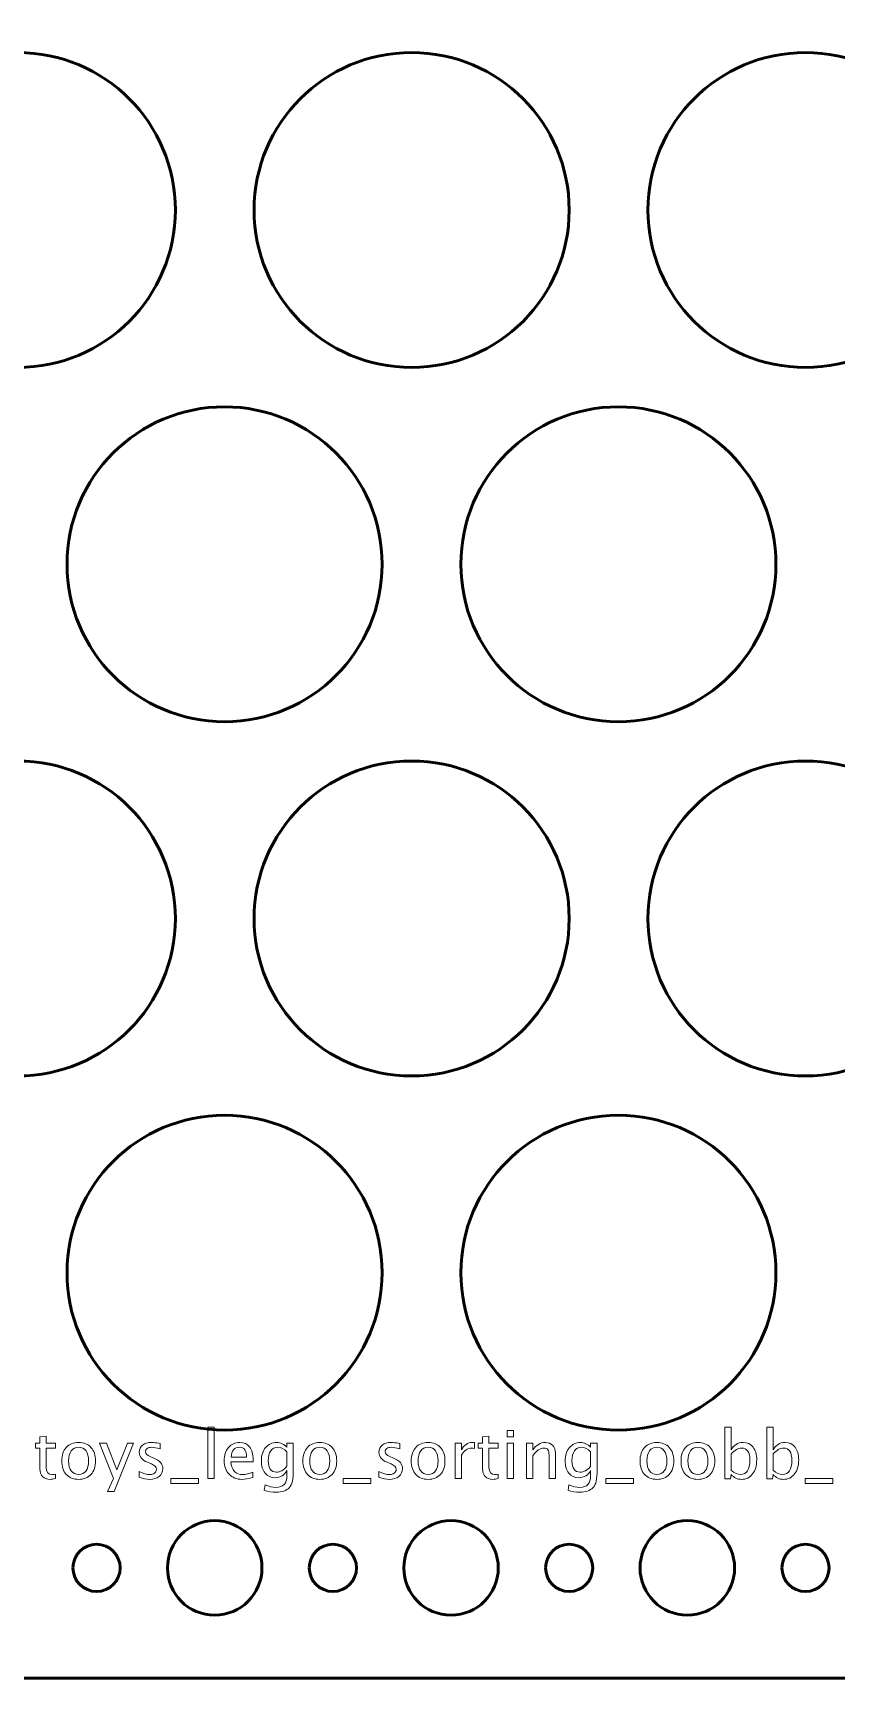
# Model space of a CAD drawing. Header units: centimetres. Extents: x -31.4 to 31.4, y -20.9 to 20.9.
# Drawn here: x -4.9 to 0.19, y -20.95 to -10.5 of the extents above; entities that cross this region are included whole.
import ezdxf

# ---------------------------------------------------------------- set-up
doc = ezdxf.new("R2010")
doc.units = ezdxf.units.CM
doc.header["$MEASUREMENT"] = 0
doc.layers.add('Layer 1', color=7, linetype='Continuous')

msp = doc.modelspace()

# ---------------------------------------------------------------- linework, layer by layer
at = {"layer": 'Layer 1', "lineweight": 53}
for centre in [(-4.99997, -11.62503), (-2.49997, -11.62503), (0.00003, -11.62503), (-3.68747, -13.87503), (-1.18747, -13.87503), (-4.99997, -16.12503), (-2.49997, -16.12503), (0.00003, -16.12503), (-3.68747, -18.37503), (-1.18747, -18.37503)]:
    msp.add_ellipse(centre, major_axis=(0, 1.00003), ratio=1, dxfattribs=at)
for points, knots in [([(-10.45, -20.45), (-10.45, -20.45), (-10.45, -0.55), (-10.45, -0.55), (-10.45, -0.55), (-10.45, -0.27386), (-10.22614, -0.05), (-9.95, -0.05), (-9.95, -0.05), (-9.95, -0.05), (9.95, -0.05), (9.95, -0.05), (9.95, -0.05), (10.22614, -0.05), (10.45, -0.27386), (10.45, -0.55), (10.45, -0.55), (10.45, -0.55), (10.45, -20.45), (10.45, -20.45), (10.45, -20.45), (10.45, -20.72614), (10.22614, -20.95), (9.95, -20.95), (9.95, -20.95), (9.95, -20.95), (-9.95, -20.95), (-9.95, -20.95), (-9.95, -20.95), (-10.22614, -20.95), (-10.45, -20.72614), (-10.45, -20.45)], [0, 0, 0, 0, 0.11111111, 0.11111111, 0.11111111, 0.11111111, 0.22222222, 0.22222222, 0.22222222, 0.22222222, 0.33333333, 0.33333333, 0.33333333, 0.33333333, 0.44444444, 0.44444444, 0.44444444, 0.44444444, 0.55555556, 0.55555556, 0.55555556, 0.55555556, 0.66666667, 0.66666667, 0.66666667, 0.66666667, 0.77777778, 0.77777778, 0.77777778, 0.77777778, 1, 1, 1, 1]), ([(-4.05, -20.25), (-4.05, -20.08431), (-3.91569, -19.95), (-3.75, -19.95), (-3.75, -19.95), (-3.58431, -19.95), (-3.45, -20.08431), (-3.45, -20.25), (-3.45, -20.25), (-3.45, -20.41569), (-3.58431, -20.55), (-3.75, -20.55), (-3.75, -20.55), (-3.91569, -20.55), (-4.05, -20.41569), (-4.05, -20.25)], [0, 0, 0, 0, 0.2, 0.2, 0.2, 0.2, 0.4, 0.4, 0.4, 0.4, 0.6, 0.6, 0.6, 0.6, 1, 1, 1, 1]), ([(-2.55, -20.25), (-2.55, -20.08431), (-2.41569, -19.95), (-2.25, -19.95), (-2.25, -19.95), (-2.08431, -19.95), (-1.95, -20.08431), (-1.95, -20.25), (-1.95, -20.25), (-1.95, -20.41569), (-2.08431, -20.55), (-2.25, -20.55), (-2.25, -20.55), (-2.41569, -20.55), (-2.55, -20.41569), (-2.55, -20.25)], [0, 0, 0, 0, 0.2, 0.2, 0.2, 0.2, 0.4, 0.4, 0.4, 0.4, 0.6, 0.6, 0.6, 0.6, 1, 1, 1, 1]), ([(-1.05, -20.25), (-1.05, -20.08431), (-0.91569, -19.95), (-0.75, -19.95), (-0.75, -19.95), (-0.58431, -19.95), (-0.45, -20.08431), (-0.45, -20.25), (-0.45, -20.25), (-0.45, -20.41569), (-0.58431, -20.55), (-0.75, -20.55), (-0.75, -20.55), (-0.91569, -20.55), (-1.05, -20.41569), (-1.05, -20.25)], [0, 0, 0, 0, 0.2, 0.2, 0.2, 0.2, 0.4, 0.4, 0.4, 0.4, 0.6, 0.6, 0.6, 0.6, 1, 1, 1, 1]), ([(-4.65, -20.25), (-4.65, -20.16716), (-4.58284, -20.1), (-4.5, -20.1), (-4.5, -20.1), (-4.41716, -20.1), (-4.35, -20.16716), (-4.35, -20.25), (-4.35, -20.25), (-4.35, -20.33284), (-4.41716, -20.4), (-4.5, -20.4), (-4.5, -20.4), (-4.58284, -20.4), (-4.65, -20.33284), (-4.65, -20.25)], [0, 0, 0, 0, 0.2, 0.2, 0.2, 0.2, 0.4, 0.4, 0.4, 0.4, 0.6, 0.6, 0.6, 0.6, 1, 1, 1, 1]), ([(-3.15, -20.25), (-3.15, -20.16716), (-3.08284, -20.1), (-3, -20.1), (-3, -20.1), (-2.91716, -20.1), (-2.85, -20.16716), (-2.85, -20.25), (-2.85, -20.25), (-2.85, -20.33284), (-2.91716, -20.4), (-3, -20.4), (-3, -20.4), (-3.08284, -20.4), (-3.15, -20.33284), (-3.15, -20.25)], [0, 0, 0, 0, 0.2, 0.2, 0.2, 0.2, 0.4, 0.4, 0.4, 0.4, 0.6, 0.6, 0.6, 0.6, 1, 1, 1, 1]), ([(-1.65, -20.25), (-1.65, -20.16716), (-1.58284, -20.1), (-1.5, -20.1), (-1.5, -20.1), (-1.41716, -20.1), (-1.35, -20.16716), (-1.35, -20.25), (-1.35, -20.25), (-1.35, -20.33284), (-1.41716, -20.4), (-1.5, -20.4), (-1.5, -20.4), (-1.58284, -20.4), (-1.65, -20.33284), (-1.65, -20.25)], [0, 0, 0, 0, 0.2, 0.2, 0.2, 0.2, 0.4, 0.4, 0.4, 0.4, 0.6, 0.6, 0.6, 0.6, 1, 1, 1, 1]), ([(-0.15, -20.25), (-0.15, -20.16716), (-0.08284, -20.1), (0, -20.1), (0, -20.1), (0.08284, -20.1), (0.15, -20.16716), (0.15, -20.25), (0.15, -20.25), (0.15, -20.33284), (0.08284, -20.4), (0, -20.4), (0, -20.4), (-0.08284, -20.4), (-0.15, -20.33284), (-0.15, -20.25)], [0, 0, 0, 0, 0.2, 0.2, 0.2, 0.2, 0.4, 0.4, 0.4, 0.4, 0.6, 0.6, 0.6, 0.6, 1, 1, 1, 1])]:
    msp.add_open_spline(points, degree=3, knots=knots, dxfattribs=at)
at = {"layer": 'Layer 1', "color": 5, "lineweight": 9}
for points, knots in [([(-4.76119, -19.68245), (-4.77375, -19.68591), (-4.78469, -19.6876), (-4.79393, -19.6876), (-4.79393, -19.6876), (-4.81467, -19.6876), (-4.83083, -19.68167), (-4.8424, -19.66982), (-4.8424, -19.66982), (-4.85404, -19.65797), (-4.85983, -19.64153), (-4.85983, -19.62043), (-4.85983, -19.62043), (-4.85983, -19.62043), (-4.85983, -19.48863), (-4.85983, -19.48863), (-4.85983, -19.48863), (-4.85983, -19.48863), (-4.88791, -19.48863), (-4.88791, -19.48863), (-4.88791, -19.48863), (-4.88791, -19.48863), (-4.88791, -19.45816), (-4.88791, -19.45816), (-4.88791, -19.45816), (-4.88791, -19.45816), (-4.85983, -19.45816), (-4.85983, -19.45816), (-4.85983, -19.45816), (-4.85983, -19.45816), (-4.85983, -19.41759), (-4.85983, -19.41759), (-4.85983, -19.41759), (-4.85983, -19.41759), (-4.81919, -19.41371), (-4.81919, -19.41371), (-4.81919, -19.41371), (-4.81919, -19.41371), (-4.81919, -19.45816), (-4.81919, -19.45816), (-4.81919, -19.45816), (-4.81919, -19.45816), (-4.76034, -19.45816), (-4.76034, -19.45816), (-4.76034, -19.45816), (-4.76034, -19.45816), (-4.76034, -19.48863), (-4.76034, -19.48863), (-4.76034, -19.48863), (-4.76034, -19.48863), (-4.81919, -19.48863), (-4.81919, -19.48863), (-4.81919, -19.48863), (-4.81919, -19.48863), (-4.81919, -19.61309), (-4.81919, -19.61309), (-4.81919, -19.61309), (-4.81919, -19.64244), (-4.80642, -19.65712), (-4.78095, -19.65712), (-4.78095, -19.65712), (-4.77551, -19.65712), (-4.76895, -19.6562), (-4.76119, -19.65444), (-4.76119, -19.65444), (-4.76119, -19.65444), (-4.76119, -19.68245), (-4.76119, -19.68245)], [0, 0, 0, 0, 0.05555556, 0.05555556, 0.05555556, 0.05555556, 0.11111111, 0.11111111, 0.11111111, 0.11111111, 0.16666667, 0.16666667, 0.16666667, 0.16666667, 0.22222222, 0.22222222, 0.22222222, 0.22222222, 0.27777778, 0.27777778, 0.27777778, 0.27777778, 0.33333333, 0.33333333, 0.33333333, 0.33333333, 0.38888889, 0.38888889, 0.38888889, 0.38888889, 0.44444444, 0.44444444, 0.44444444, 0.44444444, 0.5, 0.5, 0.5, 0.5, 0.55555556, 0.55555556, 0.55555556, 0.55555556, 0.61111111, 0.61111111, 0.61111111, 0.61111111, 0.66666667, 0.66666667, 0.66666667, 0.66666667, 0.72222222, 0.72222222, 0.72222222, 0.72222222, 0.77777778, 0.77777778, 0.77777778, 0.77777778, 0.83333333, 0.83333333, 0.83333333, 0.83333333, 0.88888889, 0.88888889, 0.88888889, 0.88888889, 1, 1, 1, 1]), ([(-3.79443, -19.68252), (-3.79443, -19.68252), (-3.79443, -19.35613), (-3.79443, -19.35613), (-3.79443, -19.35613), (-3.79443, -19.35613), (-3.75379, -19.35613), (-3.75379, -19.35613), (-3.75379, -19.35613), (-3.75379, -19.35613), (-3.75379, -19.68252), (-3.75379, -19.68252), (-3.75379, -19.68252), (-3.75379, -19.68252), (-3.79443, -19.68252), (-3.79443, -19.68252)], [0, 0, 0, 0, 0.2, 0.2, 0.2, 0.2, 0.4, 0.4, 0.4, 0.4, 0.6, 0.6, 0.6, 0.6, 1, 1, 1, 1]), ([(-1.95109, -19.68245), (-1.96365, -19.68591), (-1.97459, -19.6876), (-1.98383, -19.6876), (-1.98383, -19.6876), (-2.00457, -19.6876), (-2.02073, -19.68167), (-2.0323, -19.66982), (-2.0323, -19.66982), (-2.04394, -19.65797), (-2.04973, -19.64153), (-2.04973, -19.62043), (-2.04973, -19.62043), (-2.04973, -19.62043), (-2.04973, -19.48863), (-2.04973, -19.48863), (-2.04973, -19.48863), (-2.04973, -19.48863), (-2.07781, -19.48863), (-2.07781, -19.48863), (-2.07781, -19.48863), (-2.07781, -19.48863), (-2.07781, -19.45816), (-2.07781, -19.45816), (-2.07781, -19.45816), (-2.07781, -19.45816), (-2.04973, -19.45816), (-2.04973, -19.45816), (-2.04973, -19.45816), (-2.04973, -19.45816), (-2.04973, -19.41759), (-2.04973, -19.41759), (-2.04973, -19.41759), (-2.04973, -19.41759), (-2.00909, -19.41371), (-2.00909, -19.41371), (-2.00909, -19.41371), (-2.00909, -19.41371), (-2.00909, -19.45816), (-2.00909, -19.45816), (-2.00909, -19.45816), (-2.00909, -19.45816), (-1.95024, -19.45816), (-1.95024, -19.45816), (-1.95024, -19.45816), (-1.95024, -19.45816), (-1.95024, -19.48863), (-1.95024, -19.48863), (-1.95024, -19.48863), (-1.95024, -19.48863), (-2.00909, -19.48863), (-2.00909, -19.48863), (-2.00909, -19.48863), (-2.00909, -19.48863), (-2.00909, -19.61309), (-2.00909, -19.61309), (-2.00909, -19.61309), (-2.00909, -19.64244), (-1.99632, -19.65712), (-1.97085, -19.65712), (-1.97085, -19.65712), (-1.96541, -19.65712), (-1.95885, -19.6562), (-1.95109, -19.65444), (-1.95109, -19.65444), (-1.95109, -19.65444), (-1.95109, -19.68245), (-1.95109, -19.68245)], [0, 0, 0, 0, 0.05555556, 0.05555556, 0.05555556, 0.05555556, 0.11111111, 0.11111111, 0.11111111, 0.11111111, 0.16666667, 0.16666667, 0.16666667, 0.16666667, 0.22222222, 0.22222222, 0.22222222, 0.22222222, 0.27777778, 0.27777778, 0.27777778, 0.27777778, 0.33333333, 0.33333333, 0.33333333, 0.33333333, 0.38888889, 0.38888889, 0.38888889, 0.38888889, 0.44444444, 0.44444444, 0.44444444, 0.44444444, 0.5, 0.5, 0.5, 0.5, 0.55555556, 0.55555556, 0.55555556, 0.55555556, 0.61111111, 0.61111111, 0.61111111, 0.61111111, 0.66666667, 0.66666667, 0.66666667, 0.66666667, 0.72222222, 0.72222222, 0.72222222, 0.72222222, 0.77777778, 0.77777778, 0.77777778, 0.77777778, 0.83333333, 0.83333333, 0.83333333, 0.83333333, 0.88888889, 0.88888889, 0.88888889, 0.88888889, 1, 1, 1, 1]), ([(-1.89309, -19.41709), (-1.89309, -19.41709), (-1.89309, -19.37645), (-1.89309, -19.37645), (-1.89309, -19.37645), (-1.89309, -19.37645), (-1.85245, -19.37645), (-1.85245, -19.37645), (-1.85245, -19.37645), (-1.85245, -19.37645), (-1.85245, -19.41709), (-1.85245, -19.41709), (-1.85245, -19.41709), (-1.85245, -19.41709), (-1.89309, -19.41709), (-1.89309, -19.41709)], [0, 0, 0, 0, 0.2, 0.2, 0.2, 0.2, 0.4, 0.4, 0.4, 0.4, 0.6, 0.6, 0.6, 0.6, 1, 1, 1, 1]), ([(-0.51224, -19.68506), (-0.51224, -19.68506), (-0.51224, -19.35613), (-0.51224, -19.35613), (-0.51224, -19.35613), (-0.51224, -19.35613), (-0.4716, -19.35613), (-0.4716, -19.35613), (-0.4716, -19.35613), (-0.4716, -19.35613), (-0.4716, -19.50056), (-0.4716, -19.50056), (-0.4716, -19.50056), (-0.45495, -19.46916), (-0.4299, -19.4535), (-0.39653, -19.4535), (-0.39653, -19.4535), (-0.36951, -19.4535), (-0.34827, -19.46331), (-0.33275, -19.48299), (-0.33275, -19.48299), (-0.31723, -19.50268), (-0.30947, -19.52956), (-0.30947, -19.56363), (-0.30947, -19.56363), (-0.30947, -19.60075), (-0.31828, -19.63073), (-0.33585, -19.65345), (-0.33585, -19.65345), (-0.35342, -19.67624), (-0.37656, -19.6876), (-0.40521, -19.6876), (-0.40521, -19.6876), (-0.43181, -19.6876), (-0.45396, -19.67744), (-0.4716, -19.65705), (-0.4716, -19.65705), (-0.4716, -19.65705), (-0.47654, -19.68506), (-0.47654, -19.68506), (-0.47654, -19.68506), (-0.47654, -19.68506), (-0.51224, -19.68506), (-0.51224, -19.68506)], [0, 0, 0, 0, 0.08333333, 0.08333333, 0.08333333, 0.08333333, 0.16666667, 0.16666667, 0.16666667, 0.16666667, 0.25, 0.25, 0.25, 0.25, 0.33333333, 0.33333333, 0.33333333, 0.33333333, 0.41666667, 0.41666667, 0.41666667, 0.41666667, 0.5, 0.5, 0.5, 0.5, 0.58333333, 0.58333333, 0.58333333, 0.58333333, 0.66666667, 0.66666667, 0.66666667, 0.66666667, 0.75, 0.75, 0.75, 0.75, 0.83333333, 0.83333333, 0.83333333, 0.83333333, 1, 1, 1, 1]), ([(-0.24582, -19.68506), (-0.24582, -19.68506), (-0.24582, -19.35613), (-0.24582, -19.35613), (-0.24582, -19.35613), (-0.24582, -19.35613), (-0.20518, -19.35613), (-0.20518, -19.35613), (-0.20518, -19.35613), (-0.20518, -19.35613), (-0.20518, -19.50056), (-0.20518, -19.50056), (-0.20518, -19.50056), (-0.18853, -19.46916), (-0.16348, -19.4535), (-0.13011, -19.4535), (-0.13011, -19.4535), (-0.10309, -19.4535), (-0.08185, -19.46331), (-0.06633, -19.48299), (-0.06633, -19.48299), (-0.05081, -19.50268), (-0.04305, -19.52956), (-0.04305, -19.56363), (-0.04305, -19.56363), (-0.04305, -19.60075), (-0.05186, -19.63073), (-0.06943, -19.65345), (-0.06943, -19.65345), (-0.087, -19.67624), (-0.11014, -19.6876), (-0.13879, -19.6876), (-0.13879, -19.6876), (-0.16539, -19.6876), (-0.18754, -19.67744), (-0.20518, -19.65705), (-0.20518, -19.65705), (-0.20518, -19.65705), (-0.21012, -19.68506), (-0.21012, -19.68506), (-0.21012, -19.68506), (-0.21012, -19.68506), (-0.24582, -19.68506), (-0.24582, -19.68506)], [0, 0, 0, 0, 0.08333333, 0.08333333, 0.08333333, 0.08333333, 0.16666667, 0.16666667, 0.16666667, 0.16666667, 0.25, 0.25, 0.25, 0.25, 0.33333333, 0.33333333, 0.33333333, 0.33333333, 0.41666667, 0.41666667, 0.41666667, 0.41666667, 0.5, 0.5, 0.5, 0.5, 0.58333333, 0.58333333, 0.58333333, 0.58333333, 0.66666667, 0.66666667, 0.66666667, 0.66666667, 0.75, 0.75, 0.75, 0.75, 0.83333333, 0.83333333, 0.83333333, 0.83333333, 1, 1, 1, 1]), ([(-4.61387, -19.6876), (-4.64682, -19.6876), (-4.67292, -19.67709), (-4.69211, -19.65606), (-4.69211, -19.65606), (-4.71137, -19.63504), (-4.72097, -19.60646), (-4.72097, -19.57041), (-4.72097, -19.57041), (-4.72097, -19.53443), (-4.71137, -19.50592), (-4.69211, -19.48497), (-4.69211, -19.48497), (-4.67292, -19.46401), (-4.64682, -19.4535), (-4.61387, -19.4535), (-4.61387, -19.4535), (-4.58092, -19.4535), (-4.55481, -19.46401), (-4.53562, -19.48497), (-4.53562, -19.48497), (-4.51636, -19.50592), (-4.50677, -19.53443), (-4.50677, -19.57041), (-4.50677, -19.57041), (-4.50677, -19.60646), (-4.51636, -19.63504), (-4.53562, -19.65606), (-4.53562, -19.65606), (-4.55481, -19.67709), (-4.58092, -19.6876), (-4.61387, -19.6876)], [0, 0, 0, 0, 0.11111111, 0.11111111, 0.11111111, 0.11111111, 0.22222222, 0.22222222, 0.22222222, 0.22222222, 0.33333333, 0.33333333, 0.33333333, 0.33333333, 0.44444444, 0.44444444, 0.44444444, 0.44444444, 0.55555556, 0.55555556, 0.55555556, 0.55555556, 0.66666667, 0.66666667, 0.66666667, 0.66666667, 0.77777778, 0.77777778, 0.77777778, 0.77777778, 1, 1, 1, 1]), ([(-4.61394, -19.65712), (-4.59383, -19.65712), (-4.57817, -19.64957), (-4.56702, -19.6344), (-4.56702, -19.6344), (-4.55594, -19.6193), (-4.55037, -19.59792), (-4.55037, -19.57041), (-4.55037, -19.57041), (-4.55037, -19.54296), (-4.55594, -19.52165), (-4.56702, -19.50656), (-4.56702, -19.50656), (-4.57817, -19.49153), (-4.59383, -19.48398), (-4.61394, -19.48398), (-4.61394, -19.48398), (-4.63412, -19.48398), (-4.64978, -19.49153), (-4.66079, -19.50656), (-4.66079, -19.50656), (-4.67186, -19.52165), (-4.67737, -19.54296), (-4.67737, -19.57041), (-4.67737, -19.57041), (-4.67737, -19.59792), (-4.67186, -19.6193), (-4.66079, -19.6344), (-4.66079, -19.6344), (-4.64978, -19.64957), (-4.63412, -19.65712), (-4.61394, -19.65712)], [0, 0, 0, 0, 0.11111111, 0.11111111, 0.11111111, 0.11111111, 0.22222222, 0.22222222, 0.22222222, 0.22222222, 0.33333333, 0.33333333, 0.33333333, 0.33333333, 0.44444444, 0.44444444, 0.44444444, 0.44444444, 0.55555556, 0.55555556, 0.55555556, 0.55555556, 0.66666667, 0.66666667, 0.66666667, 0.66666667, 0.77777778, 0.77777778, 0.77777778, 0.77777778, 1, 1, 1, 1]), ([(-4.42986, -19.76422), (-4.42986, -19.76422), (-4.39345, -19.6828), (-4.39345, -19.6828), (-4.39345, -19.6828), (-4.39345, -19.6828), (-4.48037, -19.45816), (-4.48037, -19.45816), (-4.48037, -19.45816), (-4.48037, -19.45816), (-4.43677, -19.45816), (-4.43677, -19.45816), (-4.43677, -19.45816), (-4.43677, -19.45816), (-4.37214, -19.62805), (-4.37214, -19.62805), (-4.37214, -19.62805), (-4.37214, -19.62805), (-4.30321, -19.45816), (-4.30321, -19.45816), (-4.30321, -19.45816), (-4.30321, -19.45816), (-4.2649, -19.45816), (-4.2649, -19.45816), (-4.2649, -19.45816), (-4.2649, -19.45816), (-4.38752, -19.76422), (-4.38752, -19.76422), (-4.38752, -19.76422), (-4.38752, -19.76422), (-4.42986, -19.76422), (-4.42986, -19.76422)], [0, 0, 0, 0, 0.11111111, 0.11111111, 0.11111111, 0.11111111, 0.22222222, 0.22222222, 0.22222222, 0.22222222, 0.33333333, 0.33333333, 0.33333333, 0.33333333, 0.44444444, 0.44444444, 0.44444444, 0.44444444, 0.55555556, 0.55555556, 0.55555556, 0.55555556, 0.66666667, 0.66666667, 0.66666667, 0.66666667, 0.77777778, 0.77777778, 0.77777778, 0.77777778, 1, 1, 1, 1]), ([(-4.22997, -19.67448), (-4.22997, -19.67448), (-4.22997, -19.63722), (-4.22997, -19.63722), (-4.22997, -19.63722), (-4.20337, -19.65049), (-4.1803, -19.65712), (-4.16062, -19.65712), (-4.16062, -19.65712), (-4.14891, -19.65712), (-4.13917, -19.65395), (-4.13148, -19.6476), (-4.13148, -19.6476), (-4.12379, -19.64132), (-4.11991, -19.63341), (-4.11991, -19.62389), (-4.11991, -19.62389), (-4.11991, -19.60999), (-4.1307, -19.59849), (-4.15229, -19.58939), (-4.15229, -19.58939), (-4.15229, -19.58939), (-4.17607, -19.5793), (-4.17607, -19.5793), (-4.17607, -19.5793), (-4.21114, -19.56476), (-4.2287, -19.54374), (-4.2287, -19.51643), (-4.2287, -19.51643), (-4.2287, -19.49689), (-4.22179, -19.48151), (-4.20796, -19.47029), (-4.20796, -19.47029), (-4.19413, -19.45907), (-4.17515, -19.4535), (-4.15109, -19.4535), (-4.15109, -19.4535), (-4.1386, -19.4535), (-4.12308, -19.45519), (-4.10467, -19.45865), (-4.10467, -19.45865), (-4.10467, -19.45865), (-4.0962, -19.46027), (-4.0962, -19.46027), (-4.0962, -19.46027), (-4.0962, -19.46027), (-4.0962, -19.49414), (-4.0962, -19.49414), (-4.0962, -19.49414), (-4.11885, -19.48736), (-4.13691, -19.48398), (-4.15039, -19.48398), (-4.15039, -19.48398), (-4.16224, -19.48398), (-4.17162, -19.48659), (-4.17875, -19.49174), (-4.17875, -19.49174), (-4.18581, -19.49689), (-4.18933, -19.5038), (-4.18933, -19.51248), (-4.18933, -19.51248), (-4.18933, -19.52469), (-4.17946, -19.53506), (-4.15963, -19.54346), (-4.15963, -19.54346), (-4.15963, -19.54346), (-4.14009, -19.55171), (-4.14009, -19.55171), (-4.14009, -19.55171), (-4.11793, -19.56102), (-4.10227, -19.5709), (-4.0931, -19.58127), (-4.0931, -19.58127), (-4.08385, -19.59165), (-4.07927, -19.60463), (-4.07927, -19.62015), (-4.07927, -19.62015), (-4.07927, -19.63983), (-4.08703, -19.65599), (-4.10262, -19.66862), (-4.10262, -19.66862), (-4.11814, -19.68125), (-4.13804, -19.6876), (-4.16224, -19.6876), (-4.16224, -19.6876), (-4.18087, -19.6876), (-4.20337, -19.68323), (-4.22997, -19.67448)], [0, 0, 0, 0, 0.04347826, 0.04347826, 0.04347826, 0.04347826, 0.08695652, 0.08695652, 0.08695652, 0.08695652, 0.13043478, 0.13043478, 0.13043478, 0.13043478, 0.17391304, 0.17391304, 0.17391304, 0.17391304, 0.2173913, 0.2173913, 0.2173913, 0.2173913, 0.26086957, 0.26086957, 0.26086957, 0.26086957, 0.30434783, 0.30434783, 0.30434783, 0.30434783, 0.34782609, 0.34782609, 0.34782609, 0.34782609, 0.39130435, 0.39130435, 0.39130435, 0.39130435, 0.43478261, 0.43478261, 0.43478261, 0.43478261, 0.47826087, 0.47826087, 0.47826087, 0.47826087, 0.52173913, 0.52173913, 0.52173913, 0.52173913, 0.56521739, 0.56521739, 0.56521739, 0.56521739, 0.60869565, 0.60869565, 0.60869565, 0.60869565, 0.65217391, 0.65217391, 0.65217391, 0.65217391, 0.69565217, 0.69565217, 0.69565217, 0.69565217, 0.73913043, 0.73913043, 0.73913043, 0.73913043, 0.7826087, 0.7826087, 0.7826087, 0.7826087, 0.82608696, 0.82608696, 0.82608696, 0.82608696, 0.86956522, 0.86956522, 0.86956522, 0.86956522, 0.91304348, 0.91304348, 0.91304348, 0.91304348, 1, 1, 1, 1]), ([(-3.50741, -19.67532), (-3.53472, -19.68351), (-3.55807, -19.6876), (-3.57755, -19.6876), (-3.57755, -19.6876), (-3.61078, -19.6876), (-3.6378, -19.67659), (-3.65861, -19.65465), (-3.65861, -19.65465), (-3.67943, -19.63271), (-3.68987, -19.60427), (-3.68987, -19.56928), (-3.68987, -19.56928), (-3.68987, -19.53534), (-3.6807, -19.50747), (-3.66228, -19.48567), (-3.66228, -19.48567), (-3.64387, -19.46394), (-3.6203, -19.45308), (-3.59159, -19.45308), (-3.59159, -19.45308), (-3.56442, -19.45308), (-3.5434, -19.46274), (-3.52858, -19.48207), (-3.52858, -19.48207), (-3.51376, -19.50141), (-3.50636, -19.52878), (-3.50636, -19.56427), (-3.50636, -19.56427), (-3.50636, -19.56427), (-3.50657, -19.57669), (-3.50657, -19.57669), (-3.50657, -19.57669), (-3.50657, -19.57669), (-3.64838, -19.57669), (-3.64838, -19.57669), (-3.64838, -19.57669), (-3.64246, -19.63031), (-3.61628, -19.65712), (-3.56993, -19.65712), (-3.56993, -19.65712), (-3.55292, -19.65712), (-3.53211, -19.65232), (-3.50741, -19.64273), (-3.50741, -19.64273), (-3.50741, -19.64273), (-3.50741, -19.67532), (-3.50741, -19.67532)], [0, 0, 0, 0, 0.07692308, 0.07692308, 0.07692308, 0.07692308, 0.15384615, 0.15384615, 0.15384615, 0.15384615, 0.23076923, 0.23076923, 0.23076923, 0.23076923, 0.30769231, 0.30769231, 0.30769231, 0.30769231, 0.38461538, 0.38461538, 0.38461538, 0.38461538, 0.46153846, 0.46153846, 0.46153846, 0.46153846, 0.53846154, 0.53846154, 0.53846154, 0.53846154, 0.61538462, 0.61538462, 0.61538462, 0.61538462, 0.69230769, 0.69230769, 0.69230769, 0.69230769, 0.76923077, 0.76923077, 0.76923077, 0.76923077, 0.84615385, 0.84615385, 0.84615385, 0.84615385, 1, 1, 1, 1]), ([(-3.64627, -19.54621), (-3.64627, -19.54621), (-3.54721, -19.54621), (-3.54721, -19.54621), (-3.54721, -19.54621), (-3.54721, -19.50444), (-3.5628, -19.48355), (-3.59392, -19.48355), (-3.59392, -19.48355), (-3.62524, -19.48355), (-3.64267, -19.50444), (-3.64627, -19.54621)], [0, 0, 0, 0, 0.25, 0.25, 0.25, 0.25, 0.5, 0.5, 0.5, 0.5, 1, 1, 1, 1]), ([(-3.43537, -19.75703), (-3.43537, -19.75703), (-3.43058, -19.72189), (-3.43058, -19.72189), (-3.43058, -19.72189), (-3.40701, -19.7329), (-3.38366, -19.7384), (-3.36059, -19.7384), (-3.36059, -19.7384), (-3.3148, -19.7384), (-3.29186, -19.71413), (-3.29186, -19.66566), (-3.29186, -19.66566), (-3.29186, -19.66566), (-3.29186, -19.63038), (-3.29186, -19.63038), (-3.29186, -19.63038), (-3.29892, -19.64527), (-3.30894, -19.65677), (-3.32199, -19.66502), (-3.32199, -19.66502), (-3.33504, -19.67328), (-3.34958, -19.67744), (-3.36559, -19.67744), (-3.36559, -19.67744), (-3.39276, -19.67744), (-3.41428, -19.6677), (-3.43015, -19.64823), (-3.43015, -19.64823), (-3.44603, -19.62876), (-3.454, -19.60237), (-3.454, -19.56907), (-3.454, -19.56907), (-3.454, -19.53499), (-3.44497, -19.50719), (-3.42691, -19.48567), (-3.42691, -19.48567), (-3.40877, -19.46422), (-3.38542, -19.4535), (-3.3567, -19.4535), (-3.3567, -19.4535), (-3.33159, -19.4535), (-3.30993, -19.46366), (-3.29186, -19.48405), (-3.29186, -19.48405), (-3.29186, -19.48405), (-3.29186, -19.45816), (-3.29186, -19.45816), (-3.29186, -19.45816), (-3.29186, -19.45816), (-3.25123, -19.45816), (-3.25123, -19.45816), (-3.25123, -19.45816), (-3.25123, -19.45816), (-3.25123, -19.62128), (-3.25123, -19.62128), (-3.25123, -19.62128), (-3.25123, -19.65634), (-3.25306, -19.68231), (-3.25673, -19.69917), (-3.25673, -19.69917), (-3.26033, -19.71603), (-3.26724, -19.72986), (-3.27726, -19.74059), (-3.27726, -19.74059), (-3.29504, -19.75942), (-3.32284, -19.76888), (-3.36059, -19.76888), (-3.36059, -19.76888), (-3.38648, -19.76888), (-3.41138, -19.76493), (-3.43537, -19.75703)], [0, 0, 0, 0, 0.05263158, 0.05263158, 0.05263158, 0.05263158, 0.10526316, 0.10526316, 0.10526316, 0.10526316, 0.15789474, 0.15789474, 0.15789474, 0.15789474, 0.21052632, 0.21052632, 0.21052632, 0.21052632, 0.26315789, 0.26315789, 0.26315789, 0.26315789, 0.31578947, 0.31578947, 0.31578947, 0.31578947, 0.36842105, 0.36842105, 0.36842105, 0.36842105, 0.42105263, 0.42105263, 0.42105263, 0.42105263, 0.47368421, 0.47368421, 0.47368421, 0.47368421, 0.52631579, 0.52631579, 0.52631579, 0.52631579, 0.57894737, 0.57894737, 0.57894737, 0.57894737, 0.63157895, 0.63157895, 0.63157895, 0.63157895, 0.68421053, 0.68421053, 0.68421053, 0.68421053, 0.73684211, 0.73684211, 0.73684211, 0.73684211, 0.78947368, 0.78947368, 0.78947368, 0.78947368, 0.84210526, 0.84210526, 0.84210526, 0.84210526, 0.89473684, 0.89473684, 0.89473684, 0.89473684, 1, 1, 1, 1]), ([(-3.29186, -19.60491), (-3.29186, -19.60491), (-3.29186, -19.51185), (-3.29186, -19.51185), (-3.29186, -19.51185), (-3.30979, -19.49329), (-3.32933, -19.48398), (-3.35043, -19.48398), (-3.35043, -19.48398), (-3.36919, -19.48398), (-3.38387, -19.49146), (-3.39445, -19.50649), (-3.39445, -19.50649), (-3.40511, -19.52144), (-3.4104, -19.54226), (-3.4104, -19.56879), (-3.4104, -19.56879), (-3.4104, -19.61754), (-3.39311, -19.64188), (-3.35847, -19.64188), (-3.35847, -19.64188), (-3.3349, -19.64188), (-3.31268, -19.62953), (-3.29186, -19.60491)], [0, 0, 0, 0, 0.14285714, 0.14285714, 0.14285714, 0.14285714, 0.28571429, 0.28571429, 0.28571429, 0.28571429, 0.42857143, 0.42857143, 0.42857143, 0.42857143, 0.57142857, 0.57142857, 0.57142857, 0.57142857, 0.71428571, 0.71428571, 0.71428571, 0.71428571, 1, 1, 1, 1]), ([(-3.08295, -19.6876), (-3.1159, -19.6876), (-3.142, -19.67709), (-3.16119, -19.65606), (-3.16119, -19.65606), (-3.18045, -19.63504), (-3.19005, -19.60646), (-3.19005, -19.57041), (-3.19005, -19.57041), (-3.19005, -19.53443), (-3.18045, -19.50592), (-3.16119, -19.48497), (-3.16119, -19.48497), (-3.142, -19.46401), (-3.1159, -19.4535), (-3.08295, -19.4535), (-3.08295, -19.4535), (-3.05, -19.4535), (-3.02389, -19.46401), (-3.0047, -19.48497), (-3.0047, -19.48497), (-2.98544, -19.50592), (-2.97585, -19.53443), (-2.97585, -19.57041), (-2.97585, -19.57041), (-2.97585, -19.60646), (-2.98544, -19.63504), (-3.0047, -19.65606), (-3.0047, -19.65606), (-3.02389, -19.67709), (-3.05, -19.6876), (-3.08295, -19.6876)], [0, 0, 0, 0, 0.11111111, 0.11111111, 0.11111111, 0.11111111, 0.22222222, 0.22222222, 0.22222222, 0.22222222, 0.33333333, 0.33333333, 0.33333333, 0.33333333, 0.44444444, 0.44444444, 0.44444444, 0.44444444, 0.55555556, 0.55555556, 0.55555556, 0.55555556, 0.66666667, 0.66666667, 0.66666667, 0.66666667, 0.77777778, 0.77777778, 0.77777778, 0.77777778, 1, 1, 1, 1]), ([(-3.08302, -19.65712), (-3.06291, -19.65712), (-3.04725, -19.64957), (-3.0361, -19.6344), (-3.0361, -19.6344), (-3.02502, -19.6193), (-3.01945, -19.59792), (-3.01945, -19.57041), (-3.01945, -19.57041), (-3.01945, -19.54296), (-3.02502, -19.52165), (-3.0361, -19.50656), (-3.0361, -19.50656), (-3.04725, -19.49153), (-3.06291, -19.48398), (-3.08302, -19.48398), (-3.08302, -19.48398), (-3.1032, -19.48398), (-3.11886, -19.49153), (-3.12987, -19.50656), (-3.12987, -19.50656), (-3.14094, -19.52165), (-3.14645, -19.54296), (-3.14645, -19.57041), (-3.14645, -19.57041), (-3.14645, -19.59792), (-3.14094, -19.6193), (-3.12987, -19.6344), (-3.12987, -19.6344), (-3.11886, -19.64957), (-3.1032, -19.65712), (-3.08302, -19.65712)], [0, 0, 0, 0, 0.11111111, 0.11111111, 0.11111111, 0.11111111, 0.22222222, 0.22222222, 0.22222222, 0.22222222, 0.33333333, 0.33333333, 0.33333333, 0.33333333, 0.44444444, 0.44444444, 0.44444444, 0.44444444, 0.55555556, 0.55555556, 0.55555556, 0.55555556, 0.66666667, 0.66666667, 0.66666667, 0.66666667, 0.77777778, 0.77777778, 0.77777778, 0.77777778, 1, 1, 1, 1]), ([(-2.70857, -19.67448), (-2.70857, -19.67448), (-2.70857, -19.63722), (-2.70857, -19.63722), (-2.70857, -19.63722), (-2.68197, -19.65049), (-2.6589, -19.65712), (-2.63922, -19.65712), (-2.63922, -19.65712), (-2.62751, -19.65712), (-2.61777, -19.65395), (-2.61008, -19.6476), (-2.61008, -19.6476), (-2.60239, -19.64132), (-2.59851, -19.63341), (-2.59851, -19.62389), (-2.59851, -19.62389), (-2.59851, -19.60999), (-2.6093, -19.59849), (-2.63089, -19.58939), (-2.63089, -19.58939), (-2.63089, -19.58939), (-2.65467, -19.5793), (-2.65467, -19.5793), (-2.65467, -19.5793), (-2.68974, -19.56476), (-2.7073, -19.54374), (-2.7073, -19.51643), (-2.7073, -19.51643), (-2.7073, -19.49689), (-2.70039, -19.48151), (-2.68656, -19.47029), (-2.68656, -19.47029), (-2.67273, -19.45907), (-2.65375, -19.4535), (-2.62969, -19.4535), (-2.62969, -19.4535), (-2.6172, -19.4535), (-2.60168, -19.45519), (-2.58327, -19.45865), (-2.58327, -19.45865), (-2.58327, -19.45865), (-2.5748, -19.46027), (-2.5748, -19.46027), (-2.5748, -19.46027), (-2.5748, -19.46027), (-2.5748, -19.49414), (-2.5748, -19.49414), (-2.5748, -19.49414), (-2.59745, -19.48736), (-2.61551, -19.48398), (-2.62899, -19.48398), (-2.62899, -19.48398), (-2.64084, -19.48398), (-2.65022, -19.48659), (-2.65735, -19.49174), (-2.65735, -19.49174), (-2.66441, -19.49689), (-2.66793, -19.5038), (-2.66793, -19.51248), (-2.66793, -19.51248), (-2.66793, -19.52469), (-2.65806, -19.53506), (-2.63823, -19.54346), (-2.63823, -19.54346), (-2.63823, -19.54346), (-2.61869, -19.55171), (-2.61869, -19.55171), (-2.61869, -19.55171), (-2.59653, -19.56102), (-2.58087, -19.5709), (-2.5717, -19.58127), (-2.5717, -19.58127), (-2.56245, -19.59165), (-2.55787, -19.60463), (-2.55787, -19.62015), (-2.55787, -19.62015), (-2.55787, -19.63983), (-2.56563, -19.65599), (-2.58122, -19.66862), (-2.58122, -19.66862), (-2.59674, -19.68125), (-2.61664, -19.6876), (-2.64084, -19.6876), (-2.64084, -19.6876), (-2.65947, -19.6876), (-2.68197, -19.68323), (-2.70857, -19.67448)], [0, 0, 0, 0, 0.04347826, 0.04347826, 0.04347826, 0.04347826, 0.08695652, 0.08695652, 0.08695652, 0.08695652, 0.13043478, 0.13043478, 0.13043478, 0.13043478, 0.17391304, 0.17391304, 0.17391304, 0.17391304, 0.2173913, 0.2173913, 0.2173913, 0.2173913, 0.26086957, 0.26086957, 0.26086957, 0.26086957, 0.30434783, 0.30434783, 0.30434783, 0.30434783, 0.34782609, 0.34782609, 0.34782609, 0.34782609, 0.39130435, 0.39130435, 0.39130435, 0.39130435, 0.43478261, 0.43478261, 0.43478261, 0.43478261, 0.47826087, 0.47826087, 0.47826087, 0.47826087, 0.52173913, 0.52173913, 0.52173913, 0.52173913, 0.56521739, 0.56521739, 0.56521739, 0.56521739, 0.60869565, 0.60869565, 0.60869565, 0.60869565, 0.65217391, 0.65217391, 0.65217391, 0.65217391, 0.69565217, 0.69565217, 0.69565217, 0.69565217, 0.73913043, 0.73913043, 0.73913043, 0.73913043, 0.7826087, 0.7826087, 0.7826087, 0.7826087, 0.82608696, 0.82608696, 0.82608696, 0.82608696, 0.86956522, 0.86956522, 0.86956522, 0.86956522, 0.91304348, 0.91304348, 0.91304348, 0.91304348, 1, 1, 1, 1]), ([(-2.39538, -19.6876), (-2.42833, -19.6876), (-2.45443, -19.67709), (-2.47362, -19.65606), (-2.47362, -19.65606), (-2.49288, -19.63504), (-2.50248, -19.60646), (-2.50248, -19.57041), (-2.50248, -19.57041), (-2.50248, -19.53443), (-2.49288, -19.50592), (-2.47362, -19.48497), (-2.47362, -19.48497), (-2.45443, -19.46401), (-2.42833, -19.4535), (-2.39538, -19.4535), (-2.39538, -19.4535), (-2.36243, -19.4535), (-2.33632, -19.46401), (-2.31713, -19.48497), (-2.31713, -19.48497), (-2.29787, -19.50592), (-2.28828, -19.53443), (-2.28828, -19.57041), (-2.28828, -19.57041), (-2.28828, -19.60646), (-2.29787, -19.63504), (-2.31713, -19.65606), (-2.31713, -19.65606), (-2.33632, -19.67709), (-2.36243, -19.6876), (-2.39538, -19.6876)], [0, 0, 0, 0, 0.11111111, 0.11111111, 0.11111111, 0.11111111, 0.22222222, 0.22222222, 0.22222222, 0.22222222, 0.33333333, 0.33333333, 0.33333333, 0.33333333, 0.44444444, 0.44444444, 0.44444444, 0.44444444, 0.55555556, 0.55555556, 0.55555556, 0.55555556, 0.66666667, 0.66666667, 0.66666667, 0.66666667, 0.77777778, 0.77777778, 0.77777778, 0.77777778, 1, 1, 1, 1]), ([(-2.39545, -19.65712), (-2.37534, -19.65712), (-2.35968, -19.64957), (-2.34853, -19.6344), (-2.34853, -19.6344), (-2.33745, -19.6193), (-2.33188, -19.59792), (-2.33188, -19.57041), (-2.33188, -19.57041), (-2.33188, -19.54296), (-2.33745, -19.52165), (-2.34853, -19.50656), (-2.34853, -19.50656), (-2.35968, -19.49153), (-2.37534, -19.48398), (-2.39545, -19.48398), (-2.39545, -19.48398), (-2.41563, -19.48398), (-2.43129, -19.49153), (-2.4423, -19.50656), (-2.4423, -19.50656), (-2.45337, -19.52165), (-2.45888, -19.54296), (-2.45888, -19.57041), (-2.45888, -19.57041), (-2.45888, -19.59792), (-2.45337, -19.6193), (-2.4423, -19.6344), (-2.4423, -19.6344), (-2.43129, -19.64957), (-2.41563, -19.65712), (-2.39545, -19.65712)], [0, 0, 0, 0, 0.11111111, 0.11111111, 0.11111111, 0.11111111, 0.22222222, 0.22222222, 0.22222222, 0.22222222, 0.33333333, 0.33333333, 0.33333333, 0.33333333, 0.44444444, 0.44444444, 0.44444444, 0.44444444, 0.55555556, 0.55555556, 0.55555556, 0.55555556, 0.66666667, 0.66666667, 0.66666667, 0.66666667, 0.77777778, 0.77777778, 0.77777778, 0.77777778, 1, 1, 1, 1]), ([(-2.22463, -19.68252), (-2.22463, -19.68252), (-2.22463, -19.45816), (-2.22463, -19.45816), (-2.22463, -19.45816), (-2.22463, -19.45816), (-2.18399, -19.45816), (-2.18399, -19.45816), (-2.18399, -19.45816), (-2.18399, -19.45816), (-2.18399, -19.50056), (-2.18399, -19.50056), (-2.18399, -19.50056), (-2.16783, -19.46916), (-2.14441, -19.4535), (-2.11365, -19.4535), (-2.11365, -19.4535), (-2.10948, -19.4535), (-2.10511, -19.45385), (-2.10059, -19.45456), (-2.10059, -19.45456), (-2.10059, -19.45456), (-2.10059, -19.49259), (-2.10059, -19.49259), (-2.10059, -19.49259), (-2.10765, -19.49026), (-2.11386, -19.48906), (-2.11922, -19.48906), (-2.11922, -19.48906), (-2.14504, -19.48906), (-2.16663, -19.5043), (-2.18399, -19.53485), (-2.18399, -19.53485), (-2.18399, -19.53485), (-2.18399, -19.68252), (-2.18399, -19.68252), (-2.18399, -19.68252), (-2.18399, -19.68252), (-2.22463, -19.68252), (-2.22463, -19.68252)], [0, 0, 0, 0, 0.09090909, 0.09090909, 0.09090909, 0.09090909, 0.18181818, 0.18181818, 0.18181818, 0.18181818, 0.27272727, 0.27272727, 0.27272727, 0.27272727, 0.36363636, 0.36363636, 0.36363636, 0.36363636, 0.45454545, 0.45454545, 0.45454545, 0.45454545, 0.54545455, 0.54545455, 0.54545455, 0.54545455, 0.63636364, 0.63636364, 0.63636364, 0.63636364, 0.72727273, 0.72727273, 0.72727273, 0.72727273, 0.81818182, 0.81818182, 0.81818182, 0.81818182, 1, 1, 1, 1]), ([(-1.89309, -19.68252), (-1.89309, -19.68252), (-1.89309, -19.45816), (-1.89309, -19.45816), (-1.89309, -19.45816), (-1.89309, -19.45816), (-1.85245, -19.45816), (-1.85245, -19.45816), (-1.85245, -19.45816), (-1.85245, -19.45816), (-1.85245, -19.68252), (-1.85245, -19.68252), (-1.85245, -19.68252), (-1.85245, -19.68252), (-1.89309, -19.68252), (-1.89309, -19.68252)], [0, 0, 0, 0, 0.2, 0.2, 0.2, 0.2, 0.4, 0.4, 0.4, 0.4, 0.6, 0.6, 0.6, 0.6, 1, 1, 1, 1]), ([(-1.77075, -19.68252), (-1.77075, -19.68252), (-1.77075, -19.45816), (-1.77075, -19.45816), (-1.77075, -19.45816), (-1.77075, -19.45816), (-1.73011, -19.45816), (-1.73011, -19.45816), (-1.73011, -19.45816), (-1.73011, -19.45816), (-1.73011, -19.50056), (-1.73011, -19.50056), (-1.73011, -19.50056), (-1.70859, -19.46916), (-1.6822, -19.4535), (-1.65102, -19.4535), (-1.65102, -19.4535), (-1.6314, -19.4535), (-1.61581, -19.45964), (-1.60431, -19.47198), (-1.60431, -19.47198), (-1.59281, -19.48426), (-1.58703, -19.50084), (-1.58703, -19.52158), (-1.58703, -19.52158), (-1.58703, -19.52158), (-1.58703, -19.68252), (-1.58703, -19.68252), (-1.58703, -19.68252), (-1.58703, -19.68252), (-1.62766, -19.68252), (-1.62766, -19.68252), (-1.62766, -19.68252), (-1.62766, -19.68252), (-1.62766, -19.53485), (-1.62766, -19.53485), (-1.62766, -19.53485), (-1.62766, -19.5182), (-1.63013, -19.50634), (-1.635, -19.49929), (-1.635, -19.49929), (-1.63994, -19.49216), (-1.64806, -19.48863), (-1.65941, -19.48863), (-1.65941, -19.48863), (-1.68439, -19.48863), (-1.70796, -19.50493), (-1.73011, -19.53753), (-1.73011, -19.53753), (-1.73011, -19.53753), (-1.73011, -19.68252), (-1.73011, -19.68252), (-1.73011, -19.68252), (-1.73011, -19.68252), (-1.77075, -19.68252), (-1.77075, -19.68252)], [0, 0, 0, 0, 0.06666667, 0.06666667, 0.06666667, 0.06666667, 0.13333333, 0.13333333, 0.13333333, 0.13333333, 0.2, 0.2, 0.2, 0.2, 0.26666667, 0.26666667, 0.26666667, 0.26666667, 0.33333333, 0.33333333, 0.33333333, 0.33333333, 0.4, 0.4, 0.4, 0.4, 0.46666667, 0.46666667, 0.46666667, 0.46666667, 0.53333333, 0.53333333, 0.53333333, 0.53333333, 0.6, 0.6, 0.6, 0.6, 0.66666667, 0.66666667, 0.66666667, 0.66666667, 0.73333333, 0.73333333, 0.73333333, 0.73333333, 0.8, 0.8, 0.8, 0.8, 0.86666667, 0.86666667, 0.86666667, 0.86666667, 1, 1, 1, 1]), ([(-1.50715, -19.75703), (-1.50715, -19.75703), (-1.50236, -19.72189), (-1.50236, -19.72189), (-1.50236, -19.72189), (-1.47879, -19.7329), (-1.45544, -19.7384), (-1.43237, -19.7384), (-1.43237, -19.7384), (-1.38658, -19.7384), (-1.36364, -19.71413), (-1.36364, -19.66566), (-1.36364, -19.66566), (-1.36364, -19.66566), (-1.36364, -19.63038), (-1.36364, -19.63038), (-1.36364, -19.63038), (-1.3707, -19.64527), (-1.38072, -19.65677), (-1.39377, -19.66502), (-1.39377, -19.66502), (-1.40682, -19.67328), (-1.42136, -19.67744), (-1.43737, -19.67744), (-1.43737, -19.67744), (-1.46454, -19.67744), (-1.48606, -19.6677), (-1.50193, -19.64823), (-1.50193, -19.64823), (-1.51781, -19.62876), (-1.52578, -19.60237), (-1.52578, -19.56907), (-1.52578, -19.56907), (-1.52578, -19.53499), (-1.51675, -19.50719), (-1.49869, -19.48567), (-1.49869, -19.48567), (-1.48055, -19.46422), (-1.4572, -19.4535), (-1.42848, -19.4535), (-1.42848, -19.4535), (-1.40337, -19.4535), (-1.38171, -19.46366), (-1.36364, -19.48405), (-1.36364, -19.48405), (-1.36364, -19.48405), (-1.36364, -19.45816), (-1.36364, -19.45816), (-1.36364, -19.45816), (-1.36364, -19.45816), (-1.32301, -19.45816), (-1.32301, -19.45816), (-1.32301, -19.45816), (-1.32301, -19.45816), (-1.32301, -19.62128), (-1.32301, -19.62128), (-1.32301, -19.62128), (-1.32301, -19.65634), (-1.32484, -19.68231), (-1.32851, -19.69917), (-1.32851, -19.69917), (-1.33211, -19.71603), (-1.33902, -19.72986), (-1.34904, -19.74059), (-1.34904, -19.74059), (-1.36682, -19.75942), (-1.39462, -19.76888), (-1.43237, -19.76888), (-1.43237, -19.76888), (-1.45826, -19.76888), (-1.48316, -19.76493), (-1.50715, -19.75703)], [0, 0, 0, 0, 0.05263158, 0.05263158, 0.05263158, 0.05263158, 0.10526316, 0.10526316, 0.10526316, 0.10526316, 0.15789474, 0.15789474, 0.15789474, 0.15789474, 0.21052632, 0.21052632, 0.21052632, 0.21052632, 0.26315789, 0.26315789, 0.26315789, 0.26315789, 0.31578947, 0.31578947, 0.31578947, 0.31578947, 0.36842105, 0.36842105, 0.36842105, 0.36842105, 0.42105263, 0.42105263, 0.42105263, 0.42105263, 0.47368421, 0.47368421, 0.47368421, 0.47368421, 0.52631579, 0.52631579, 0.52631579, 0.52631579, 0.57894737, 0.57894737, 0.57894737, 0.57894737, 0.63157895, 0.63157895, 0.63157895, 0.63157895, 0.68421053, 0.68421053, 0.68421053, 0.68421053, 0.73684211, 0.73684211, 0.73684211, 0.73684211, 0.78947368, 0.78947368, 0.78947368, 0.78947368, 0.84210526, 0.84210526, 0.84210526, 0.84210526, 0.89473684, 0.89473684, 0.89473684, 0.89473684, 1, 1, 1, 1]), ([(-1.36364, -19.60491), (-1.36364, -19.60491), (-1.36364, -19.51185), (-1.36364, -19.51185), (-1.36364, -19.51185), (-1.38157, -19.49329), (-1.40111, -19.48398), (-1.42221, -19.48398), (-1.42221, -19.48398), (-1.44097, -19.48398), (-1.45565, -19.49146), (-1.46623, -19.50649), (-1.46623, -19.50649), (-1.47689, -19.52144), (-1.48218, -19.54226), (-1.48218, -19.56879), (-1.48218, -19.56879), (-1.48218, -19.61754), (-1.46489, -19.64188), (-1.43025, -19.64188), (-1.43025, -19.64188), (-1.40668, -19.64188), (-1.38446, -19.62953), (-1.36364, -19.60491)], [0, 0, 0, 0, 0.14285714, 0.14285714, 0.14285714, 0.14285714, 0.28571429, 0.28571429, 0.28571429, 0.28571429, 0.42857143, 0.42857143, 0.42857143, 0.42857143, 0.57142857, 0.57142857, 0.57142857, 0.57142857, 0.71428571, 0.71428571, 0.71428571, 0.71428571, 1, 1, 1, 1]), ([(-0.94306, -19.6876), (-0.97601, -19.6876), (-1.00211, -19.67709), (-1.0213, -19.65606), (-1.0213, -19.65606), (-1.04056, -19.63504), (-1.05016, -19.60646), (-1.05016, -19.57041), (-1.05016, -19.57041), (-1.05016, -19.53443), (-1.04056, -19.50592), (-1.0213, -19.48497), (-1.0213, -19.48497), (-1.00211, -19.46401), (-0.97601, -19.4535), (-0.94306, -19.4535), (-0.94306, -19.4535), (-0.91011, -19.4535), (-0.884, -19.46401), (-0.86481, -19.48497), (-0.86481, -19.48497), (-0.84555, -19.50592), (-0.83596, -19.53443), (-0.83596, -19.57041), (-0.83596, -19.57041), (-0.83596, -19.60646), (-0.84555, -19.63504), (-0.86481, -19.65606), (-0.86481, -19.65606), (-0.884, -19.67709), (-0.91011, -19.6876), (-0.94306, -19.6876)], [0, 0, 0, 0, 0.11111111, 0.11111111, 0.11111111, 0.11111111, 0.22222222, 0.22222222, 0.22222222, 0.22222222, 0.33333333, 0.33333333, 0.33333333, 0.33333333, 0.44444444, 0.44444444, 0.44444444, 0.44444444, 0.55555556, 0.55555556, 0.55555556, 0.55555556, 0.66666667, 0.66666667, 0.66666667, 0.66666667, 0.77777778, 0.77777778, 0.77777778, 0.77777778, 1, 1, 1, 1]), ([(-0.94313, -19.65712), (-0.92302, -19.65712), (-0.90736, -19.64957), (-0.89621, -19.6344), (-0.89621, -19.6344), (-0.88513, -19.6193), (-0.87956, -19.59792), (-0.87956, -19.57041), (-0.87956, -19.57041), (-0.87956, -19.54296), (-0.88513, -19.52165), (-0.89621, -19.50656), (-0.89621, -19.50656), (-0.90736, -19.49153), (-0.92302, -19.48398), (-0.94313, -19.48398), (-0.94313, -19.48398), (-0.96331, -19.48398), (-0.97897, -19.49153), (-0.98998, -19.50656), (-0.98998, -19.50656), (-1.00105, -19.52165), (-1.00656, -19.54296), (-1.00656, -19.57041), (-1.00656, -19.57041), (-1.00656, -19.59792), (-1.00105, -19.6193), (-0.98998, -19.6344), (-0.98998, -19.6344), (-0.97897, -19.64957), (-0.96331, -19.65712), (-0.94313, -19.65712)], [0, 0, 0, 0, 0.11111111, 0.11111111, 0.11111111, 0.11111111, 0.22222222, 0.22222222, 0.22222222, 0.22222222, 0.33333333, 0.33333333, 0.33333333, 0.33333333, 0.44444444, 0.44444444, 0.44444444, 0.44444444, 0.55555556, 0.55555556, 0.55555556, 0.55555556, 0.66666667, 0.66666667, 0.66666667, 0.66666667, 0.77777778, 0.77777778, 0.77777778, 0.77777778, 1, 1, 1, 1]), ([(-0.68299, -19.6876), (-0.71594, -19.6876), (-0.74204, -19.67709), (-0.76123, -19.65606), (-0.76123, -19.65606), (-0.78049, -19.63504), (-0.79009, -19.60646), (-0.79009, -19.57041), (-0.79009, -19.57041), (-0.79009, -19.53443), (-0.78049, -19.50592), (-0.76123, -19.48497), (-0.76123, -19.48497), (-0.74204, -19.46401), (-0.71594, -19.4535), (-0.68299, -19.4535), (-0.68299, -19.4535), (-0.65004, -19.4535), (-0.62393, -19.46401), (-0.60474, -19.48497), (-0.60474, -19.48497), (-0.58548, -19.50592), (-0.57589, -19.53443), (-0.57589, -19.57041), (-0.57589, -19.57041), (-0.57589, -19.60646), (-0.58548, -19.63504), (-0.60474, -19.65606), (-0.60474, -19.65606), (-0.62393, -19.67709), (-0.65004, -19.6876), (-0.68299, -19.6876)], [0, 0, 0, 0, 0.11111111, 0.11111111, 0.11111111, 0.11111111, 0.22222222, 0.22222222, 0.22222222, 0.22222222, 0.33333333, 0.33333333, 0.33333333, 0.33333333, 0.44444444, 0.44444444, 0.44444444, 0.44444444, 0.55555556, 0.55555556, 0.55555556, 0.55555556, 0.66666667, 0.66666667, 0.66666667, 0.66666667, 0.77777778, 0.77777778, 0.77777778, 0.77777778, 1, 1, 1, 1]), ([(-0.68306, -19.65712), (-0.66295, -19.65712), (-0.64729, -19.64957), (-0.63614, -19.6344), (-0.63614, -19.6344), (-0.62506, -19.6193), (-0.61949, -19.59792), (-0.61949, -19.57041), (-0.61949, -19.57041), (-0.61949, -19.54296), (-0.62506, -19.52165), (-0.63614, -19.50656), (-0.63614, -19.50656), (-0.64729, -19.49153), (-0.66295, -19.48398), (-0.68306, -19.48398), (-0.68306, -19.48398), (-0.70324, -19.48398), (-0.7189, -19.49153), (-0.72991, -19.50656), (-0.72991, -19.50656), (-0.74098, -19.52165), (-0.74649, -19.54296), (-0.74649, -19.57041), (-0.74649, -19.57041), (-0.74649, -19.59792), (-0.74098, -19.6193), (-0.72991, -19.6344), (-0.72991, -19.6344), (-0.7189, -19.64957), (-0.70324, -19.65712), (-0.68306, -19.65712)], [0, 0, 0, 0, 0.11111111, 0.11111111, 0.11111111, 0.11111111, 0.22222222, 0.22222222, 0.22222222, 0.22222222, 0.33333333, 0.33333333, 0.33333333, 0.33333333, 0.44444444, 0.44444444, 0.44444444, 0.44444444, 0.55555556, 0.55555556, 0.55555556, 0.55555556, 0.66666667, 0.66666667, 0.66666667, 0.66666667, 0.77777778, 0.77777778, 0.77777778, 0.77777778, 1, 1, 1, 1]), ([(-0.4716, -19.62904), (-0.45065, -19.64774), (-0.43068, -19.65712), (-0.4117, -19.65712), (-0.4117, -19.65712), (-0.393, -19.65712), (-0.37854, -19.64929), (-0.36838, -19.6337), (-0.36838, -19.6337), (-0.35815, -19.6181), (-0.35307, -19.59616), (-0.35307, -19.5678), (-0.35307, -19.5678), (-0.35307, -19.5153), (-0.37042, -19.48906), (-0.40514, -19.48906), (-0.40514, -19.48906), (-0.42786, -19.48906), (-0.45001, -19.50133), (-0.4716, -19.52596), (-0.4716, -19.52596), (-0.4716, -19.52596), (-0.4716, -19.62904), (-0.4716, -19.62904)], [0, 0, 0, 0, 0.14285714, 0.14285714, 0.14285714, 0.14285714, 0.28571429, 0.28571429, 0.28571429, 0.28571429, 0.42857143, 0.42857143, 0.42857143, 0.42857143, 0.57142857, 0.57142857, 0.57142857, 0.57142857, 0.71428571, 0.71428571, 0.71428571, 0.71428571, 1, 1, 1, 1]), ([(-0.20518, -19.62904), (-0.18423, -19.64774), (-0.16426, -19.65712), (-0.14528, -19.65712), (-0.14528, -19.65712), (-0.12658, -19.65712), (-0.11212, -19.64929), (-0.10196, -19.6337), (-0.10196, -19.6337), (-0.09173, -19.6181), (-0.08665, -19.59616), (-0.08665, -19.5678), (-0.08665, -19.5678), (-0.08665, -19.5153), (-0.104, -19.48906), (-0.13872, -19.48906), (-0.13872, -19.48906), (-0.16144, -19.48906), (-0.18359, -19.50133), (-0.20518, -19.52596), (-0.20518, -19.52596), (-0.20518, -19.52596), (-0.20518, -19.62904), (-0.20518, -19.62904)], [0, 0, 0, 0, 0.14285714, 0.14285714, 0.14285714, 0.14285714, 0.28571429, 0.28571429, 0.28571429, 0.28571429, 0.42857143, 0.42857143, 0.42857143, 0.42857143, 0.57142857, 0.57142857, 0.57142857, 0.57142857, 0.71428571, 0.71428571, 0.71428571, 0.71428571, 1, 1, 1, 1]), ([(-4.02896, -19.713), (-4.02896, -19.713), (-4.02896, -19.68252), (-4.02896, -19.68252), (-4.02896, -19.68252), (-4.02896, -19.68252), (-3.85285, -19.68252), (-3.85285, -19.68252), (-3.85285, -19.68252), (-3.85285, -19.68252), (-3.85285, -19.713), (-3.85285, -19.713), (-3.85285, -19.713), (-3.85285, -19.713), (-4.02896, -19.713), (-4.02896, -19.713)], [0, 0, 0, 0, 0.2, 0.2, 0.2, 0.2, 0.4, 0.4, 0.4, 0.4, 0.6, 0.6, 0.6, 0.6, 1, 1, 1, 1]), ([(-2.93506, -19.713), (-2.93506, -19.713), (-2.93506, -19.68252), (-2.93506, -19.68252), (-2.93506, -19.68252), (-2.93506, -19.68252), (-2.75895, -19.68252), (-2.75895, -19.68252), (-2.75895, -19.68252), (-2.75895, -19.68252), (-2.75895, -19.713), (-2.75895, -19.713), (-2.75895, -19.713), (-2.75895, -19.713), (-2.93506, -19.713), (-2.93506, -19.713)], [0, 0, 0, 0, 0.2, 0.2, 0.2, 0.2, 0.4, 0.4, 0.4, 0.4, 0.6, 0.6, 0.6, 0.6, 1, 1, 1, 1]), ([(-1.26691, -19.713), (-1.26691, -19.713), (-1.26691, -19.68252), (-1.26691, -19.68252), (-1.26691, -19.68252), (-1.26691, -19.68252), (-1.0908, -19.68252), (-1.0908, -19.68252), (-1.0908, -19.68252), (-1.0908, -19.68252), (-1.0908, -19.713), (-1.0908, -19.713), (-1.0908, -19.713), (-1.0908, -19.713), (-1.26691, -19.713), (-1.26691, -19.713)], [0, 0, 0, 0, 0.2, 0.2, 0.2, 0.2, 0.4, 0.4, 0.4, 0.4, 0.6, 0.6, 0.6, 0.6, 1, 1, 1, 1]), ([(-0.00226, -19.713), (-0.00226, -19.713), (-0.00226, -19.68252), (-0.00226, -19.68252), (-0.00226, -19.68252), (-0.00226, -19.68252), (0.17385, -19.68252), (0.17385, -19.68252), (0.17385, -19.68252), (0.17385, -19.68252), (0.17385, -19.713), (0.17385, -19.713), (0.17385, -19.713), (0.17385, -19.713), (-0.00226, -19.713), (-0.00226, -19.713)], [0, 0, 0, 0, 0.2, 0.2, 0.2, 0.2, 0.4, 0.4, 0.4, 0.4, 0.6, 0.6, 0.6, 0.6, 1, 1, 1, 1])]:
    msp.add_open_spline(points, degree=3, knots=knots, dxfattribs=at)

doc.saveas('drawing.dxf')
